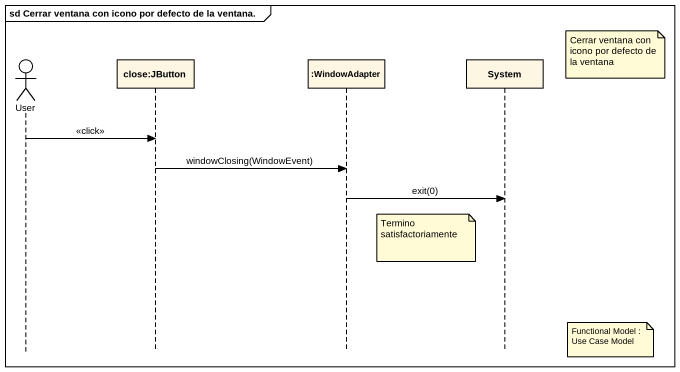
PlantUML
@startuml
mainframe sd Cerrar ventana con icono por defecto de la ventana.
hide footbox
actor User
participant "close:JButton" as close_JButton
participant ":WindowAdapter" as WindowAdapter
participant System

note right of System : Cerrar ventana con icono por defecto de la ventana
User -> close_JButton : <<click>>
close_JButton -> WindowAdapter : windowClosing(WindowEvent)
WindowAdapter -> System : exit(0)
note left of System : Termino satisfactoriamente
note right of System : Functional Model : Use Case Model
@enduml
